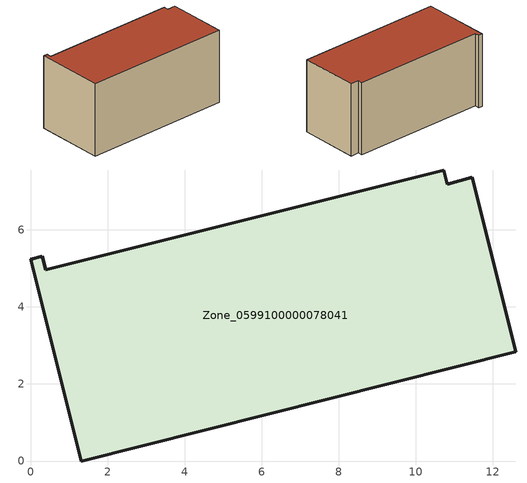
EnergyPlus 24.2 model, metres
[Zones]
Zone_0599100000078041
 floor ground (C_G): 10.72,7.55 10.81,7.18 11.47,7.37 12.6,2.83 1.31,0 0,5.24 0.3,5.32 0.39,4.96 z0
 wall outside (C_F): 0,5.24 1.31,0 12.6,2.83 11.47,7.37 10.81,7.18 10.72,7.55 0.39,4.96 0.3,5.32 0,5.24 z0:5.79
 roof outside (C_R): 10.81,7.18 10.72,7.55 0.39,4.96 0.3,5.32 0,5.24 1.31,0 12.6,2.83 11.47,7.37 z5.79
[BUILDING]
Pand.0599100000078041: North Axis=0; Terrain=City; Loads Convergence Tolerance Value=0.04; Temperature Convergence Tolerance Value=0.4; Solar Distribution=FullExterior; Maximum Number of Warmup Days=25; Minimum Number of Warmup Days=1
[Site:Location]
Rotterdam.The.Hague.AP_ZH_NLD Design_Conditions: Latitude=51.96; Longitude=4.45; Time Zone=1; Elevation=-4.5
[SITE:GROUNDTEMPERATURE:BUILDINGSURFACE]
18, 18, 18, 18, 18, 18, 18, 18, 18, 18, 18, 18
[MATERIAL] Thermal Absorptance=0.9; Solar Absorptance=0.7; Visible Absorptance=0.7
Name | Roughness | Thickness | Conductivity | Density | Specific Heat
G.TI.1992-2005 | MediumSmooth | 0.15 | 0.06 | 540 | 1210
F.TI.1992-2005 | Rough | 0.3 | 0.12 | 1920 | 840
R.TI.1992-2005 | MediumRough | 0.2 | 0.08 | 1500 | 1000
[CONSTRUCTION]
C_G: G.TI.1992-2005
C_F: F.TI.1992-2005
C_R: R.TI.1992-2005
[ZONE]
Zone_0599100000078041: Type=1; Multiplier=1; Ceiling Height=Autocalculate; Volume=Autocalculate; Floor Area=autocalculate; Part of Total Floor Area=Yes
[ZONEINFILTRATION:DESIGNFLOWRATE]
Infil_Zone_0599100000078041: Zone or ZoneList or Space or SpaceList=Zone_0599100000078041; Schedule=AlwaysOn; Design Flow Rate Calculation Method=Flow/Area; Flow Rate per Floor Area=0.0015; Constant Term Coefficient=1; Temperature Term Coefficient=0; Velocity Term Coefficient=0; Velocity Squared Term Coefficient=0
[HVACTEMPLATE:ZONE:IDEALLOADSAIRSYSTEM]
Zone_0599100000078041: Maximum Heating Supply Air Temperature=50; Minimum Cooling Supply Air Temperature=13; Maximum Heating Supply Air Humidity Ratio=0.0156; Minimum Cooling Supply Air Humidity Ratio=0.0077; Heating Limit=NoLimit; Cooling Limit=NoLimit; Dehumidification Control Type=ConstantSensibleHeatRatio; Cooling Sensible Heat Ratio=0.7; Dehumidification Setpoint=60; Humidification Control Type=None; Humidification Setpoint=30; Outdoor Air Method=None; Outdoor Air Flow Rate per Person=0.00944; Outdoor Air Flow Rate per Zone Floor Area=0; Outdoor Air Flow Rate per Zone=0; Demand Controlled Ventilation Type=None; Outdoor Air Economizer Type=NoEconomizer; Heat Recovery Type=None; Sensible Heat Recovery Effectiveness=0.7; Latent Heat Recovery Effectiveness=0.65
[ZONECONTROL:THERMOSTAT]
ThermostatControl_Zone_0599100000078041: Zone or ZoneList=Zone_0599100000078041; Control Type Schedule=DualSetpointControlType; Control 1=Thermostat_Zone_0599100000078041; Temperature Difference Between Cutout And Setpoint=0
[THERMOSTATSETPOINT:DUALSETPOINT]
Thermostat_Zone_0599100000078041: Heating Setpoint Temperature Schedule=HeatingSetpoint_Zone_0599100000078041; Cooling Setpoint Temperature Schedule=CoolingSetpoint_Zone_0599100000078041
[SCHEDULE:COMPACT]
HeatingSetpoint_Zone_0599100000078041: Through: 12/31, For: AllDays, Until: 24:00, 21
CoolingSetpoint_Zone_0599100000078041: Through: 12/31, For: AllDays, Until: 24:00, 24
DualSetpointControlType: Through: 12/31, For: AllDays, Until: 24:00, 4
AlwaysOn: Through: 12/31, For: AllDays, Until: 24:00, 1
